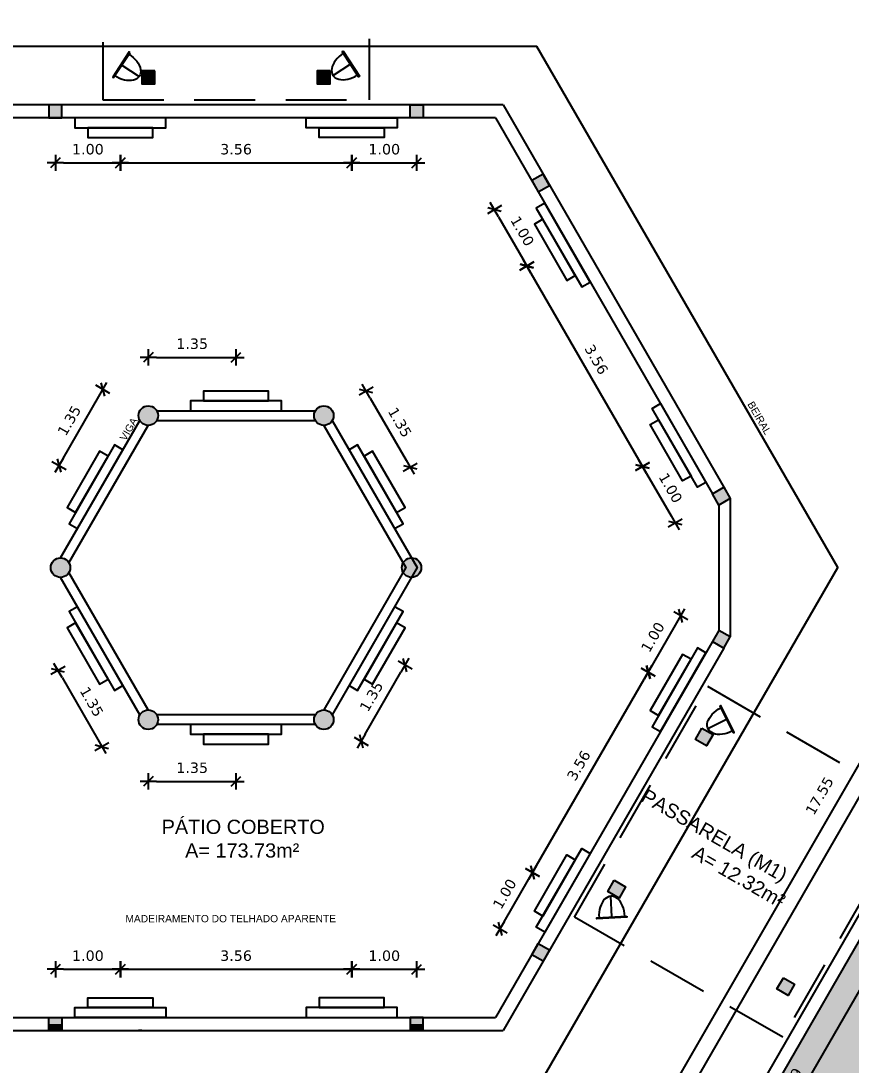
# Model space of a CAD drawing. Extents: x 38 to 175, y -50 to 32.
# Drawn here: x 78.8 to 91.57, y -11.3 to 4.76 of the extents above; entities that cross this region are included whole.
import ezdxf
from ezdxf.enums import TextEntityAlignment as Align

# ---------------------------------------------------------------- set-up
doc = ezdxf.new("R2010")
doc.units = 0
doc.header["$LTSCALE"] = 0.025
doc.header["$MEASUREMENT"] = 0
doc.linetypes.add('TRACEJADO_G', pattern=[0.375, 0.25, -0.125])
doc.layers.get('0').update_dxf_attribs({"linetype": 'CONTINUOUS'})
doc.layers.get('DEFPOINTS').update_dxf_attribs({"linetype": 'CONTINUOUS'})
for name, color, linetype in [('A-COTAS', 1, 'CONTINUOUS'), ('A-FORRO', 3, 'CONTINUOUS'), ('A-PARED', 5, 'CONTINUOUS'), ('A-PARED-PISOS', 2, 'CONTINUOUS'), ('A-PAREDE', 5, 'CONTINUOUS'), ('A-PILAR', 6, 'CONTINUOUS'), ('A-PISOS-CTEL', 2, 'TRACEJADO_G'), ('A-PISOS-NIVEL', 1, 'CONTINUOUS'), ('AR-TXT', 1, 'CONTINUOUS'), ('ARQ-CTA-1_100', 1, 'CONTINUOUS'), ('ARQ-HTC', 9, 'CONTINUOUS'), ('ARQ-TXT-1_050', 2, 'CONTINUOUS'), ('EL-LEGENDA', 2, 'CONTINUOUS'), ('TETO', 2, 'CONTINUOUS')]:
    doc.layers.add(name, color=color, linetype=linetype)
doc.styles.add('A16-ESC50', font='arial.ttf', dxfattribs={"height": 0.08})
doc.styles.add('ESC-50-A20', font='arial.ttf', dxfattribs={"height": 0.1})
doc.styles.add('FNDE Texto Cota 0100', font='verdana.ttf', dxfattribs={"height": 0.16})
doc.dimstyles.new('FNDE 1-0100', dxfattribs={"dimscale": 2.5, "dimtxt": 0.16, "dimasz": 0.05, "dimexe": 0.15, "dimexo": 0.15, "dimgap": 0.05, "dimtad": 1, "dimzin": 4, "dimdsep": 46, "dimtxsty": 'FNDE Texto Cota 0100', "dimblk": 'tic', "dimcen": 0.15, "dimdle": 0.15, "dimse1": 1, "dimse2": 1, "dimclrd": 251, "dimclre": 251, "dimclrt": 256, "dimaunit": 1, "dimadec": 3, "dimazin": 0, "dimtfac": 1, "dimtix": 1, "dimtmove": 2, "dimatfit": 3, "dimldrblk": 'tic', "dimfxl": 0.15, "dimtvp": 1, "dimtolj": 1, "dimtzin": 0, "dimarcsym": 0})

# ---------------------------------------------------------------- blocks, each defined once
blk = doc.blocks.new('tic')
at = {"color": 251}
for p, q in [((-1, 0), (1, 0)), ((0, -1), (0, 1))]:
    blk.add_line(p, q, dxfattribs=at)
blk.add_line((-0.6, -0.6), (0.6, 0.6))
blk = doc.blocks.new('*D58')
at = {"layer": 'ARQ-CTA-1_100', "color": 251, "lineweight": -2, "transparency": 16777216}
blk.add_line((79.456, 2.574), (80.206, 2.574), dxfattribs=at)
at = {"layer": 'DEFPOINTS', "color": 0, "transparency": 16777216}
for p in [(79.331, 3.264), (80.331, 3.264), (80.331, 2.574)]:
    blk.add_point(p, dxfattribs=at)
at = {"layer": 'ARQ-CTA-1_100', "color": 251, "lineweight": -2, "transparency": 16777216, "xscale": 0.125, "yscale": 0.125, "zscale": 0.125, "rotation": 180}
blk.add_blockref('tic', (79.331, 2.574), dxfattribs=at)
at = {"layer": 'ARQ-CTA-1_100', "color": 251, "lineweight": -2, "transparency": 16777216, "xscale": 0.125, "yscale": 0.125, "zscale": 0.125}
blk.add_blockref('tic', (80.331, 2.574), dxfattribs=at)
at = {"layer": 'ARQ-CTA-1_100', "transparency": 16777216, "insert": (79.831, 2.782), "char_height": 0.16, "attachment_point": 5, "style": 'FNDE Texto Cota 0100'}
blk.add_mtext('\\A1;1.00', dxfattribs=at)
blk = doc.blocks.new('*D59')
at = {"layer": 'ARQ-CTA-1_100', "color": 251, "lineweight": -2, "transparency": 16777216}
blk.add_line((80.456, 2.574), (83.765, 2.574), dxfattribs=at)
at = {"layer": 'DEFPOINTS', "color": 0, "transparency": 16777216}
for p in [(80.331, 3.264), (83.89, 3.264), (83.89, 2.574)]:
    blk.add_point(p, dxfattribs=at)
at = {"layer": 'ARQ-CTA-1_100', "color": 251, "lineweight": -2, "transparency": 16777216, "xscale": 0.125, "yscale": 0.125, "zscale": 0.125, "rotation": 180}
blk.add_blockref('tic', (80.331, 2.574), dxfattribs=at)
at = {"layer": 'ARQ-CTA-1_100', "color": 251, "lineweight": -2, "transparency": 16777216, "xscale": 0.125, "yscale": 0.125, "zscale": 0.125}
blk.add_blockref('tic', (83.89, 2.574), dxfattribs=at)
at = {"layer": 'ARQ-CTA-1_100', "transparency": 16777216, "insert": (82.11, 2.782), "char_height": 0.16, "attachment_point": 5, "style": 'FNDE Texto Cota 0100'}
blk.add_mtext('\\A1;3.56', dxfattribs=at)
blk = doc.blocks.new('*D60')
at = {"layer": 'ARQ-CTA-1_100', "color": 251, "lineweight": -2, "transparency": 16777216}
blk.add_line((84.015, 2.574), (84.765, 2.574), dxfattribs=at)
at = {"layer": 'DEFPOINTS', "color": 0, "transparency": 16777216}
for p in [(83.89, 3.264), (84.89, 3.264), (84.89, 2.574)]:
    blk.add_point(p, dxfattribs=at)
at = {"layer": 'ARQ-CTA-1_100', "color": 251, "lineweight": -2, "transparency": 16777216, "xscale": 0.125, "yscale": 0.125, "zscale": 0.125, "rotation": 180}
blk.add_blockref('tic', (83.89, 2.574), dxfattribs=at)
at = {"layer": 'ARQ-CTA-1_100', "color": 251, "lineweight": -2, "transparency": 16777216, "xscale": 0.125, "yscale": 0.125, "zscale": 0.125}
blk.add_blockref('tic', (84.89, 2.574), dxfattribs=at)
at = {"layer": 'ARQ-CTA-1_100', "transparency": 16777216, "insert": (84.39, 2.782), "char_height": 0.16, "attachment_point": 5, "style": 'FNDE Texto Cota 0100'}
blk.add_mtext('\\A1;1.00', dxfattribs=at)
blk = doc.blocks.new('*D64')
at = {"layer": 'ARQ-CTA-1_100', "color": 251, "lineweight": -2, "transparency": 16777216}
blk.add_line((86.146, 1.745), (86.521, 1.095), dxfattribs=at)
at = {"layer": 'DEFPOINTS', "color": 0, "transparency": 16777216}
for p in [(86.709, 2.214), (87.209, 1.348), (86.584, 0.987)]:
    blk.add_point(p, dxfattribs=at)
at = {"layer": 'ARQ-CTA-1_100', "color": 251, "lineweight": -2, "transparency": 16777216, "xscale": 0.125, "yscale": 0.125, "zscale": 0.125}
for p, rotation in [((86.084, 1.853), 120.0000000000031), ((86.584, 0.987), 300.0000000000031)]:
    blk.add_blockref('tic', p, dxfattribs=dict(at, rotation=rotation))
at = {"layer": 'ARQ-CTA-1_100', "transparency": 16777216, "insert": (86.514, 1.524), "char_height": 0.16, "attachment_point": 5, "rotation": 300, "style": 'FNDE Texto Cota 0100'}
blk.add_mtext('\\A1;1.00', dxfattribs=at)
blk = doc.blocks.new('*D65')
at = {"layer": 'ARQ-CTA-1_100', "color": 251, "lineweight": -2, "transparency": 16777216}
blk.add_line((86.646, 0.878), (88.301, -1.988), dxfattribs=at)
at = {"layer": 'DEFPOINTS', "color": 0, "transparency": 16777216}
for p in [(87.209, 1.348), (88.989, -1.735), (88.364, -2.096)]:
    blk.add_point(p, dxfattribs=at)
at = {"layer": 'ARQ-CTA-1_100', "color": 251, "lineweight": -2, "transparency": 16777216, "xscale": 0.125, "yscale": 0.125, "zscale": 0.125}
for p, rotation in [((86.584, 0.987), 120), ((88.364, -2.096), 299.9999999999999)]:
    blk.add_blockref('tic', p, dxfattribs=dict(at, rotation=rotation))
at = {"layer": 'ARQ-CTA-1_100', "transparency": 16777216, "insert": (87.654, -0.45), "char_height": 0.16, "attachment_point": 5, "rotation": 300, "style": 'FNDE Texto Cota 0100'}
blk.add_mtext('\\A1;3.56', dxfattribs=at)
blk = doc.blocks.new('*D66')
at = {"layer": 'ARQ-CTA-1_100', "color": 251, "lineweight": -2, "transparency": 16777216}
blk.add_line((88.426, -2.204), (88.801, -2.854), dxfattribs=at)
at = {"layer": 'DEFPOINTS', "color": 0, "transparency": 16777216}
for p in [(88.989, -1.735), (89.489, -2.601), (88.864, -2.962)]:
    blk.add_point(p, dxfattribs=at)
at = {"layer": 'ARQ-CTA-1_100', "color": 251, "lineweight": -2, "transparency": 16777216, "xscale": 0.125, "yscale": 0.125, "zscale": 0.125}
for p, rotation in [((88.364, -2.096), 119.9999999999939), ((88.864, -2.962), 299.9999999999939)]:
    blk.add_blockref('tic', p, dxfattribs=dict(at, rotation=rotation))
at = {"layer": 'ARQ-CTA-1_100', "transparency": 16777216, "insert": (88.794, -2.425), "char_height": 0.16, "attachment_point": 5, "rotation": 300, "style": 'FNDE Texto Cota 0100'}
blk.add_mtext('\\A1;1.00', dxfattribs=at)
blk = doc.blocks.new('*D70')
at = {"layer": 'ARQ-CTA-1_100', "color": 251, "lineweight": -2, "transparency": 16777216}
blk.add_line((79.456, -9.827), (80.206, -9.827), dxfattribs=at)
at = {"layer": 'DEFPOINTS', "color": 0, "transparency": 16777216}
for p in [(80.331, -9.827), (79.331, -10.566), (80.331, -10.566)]:
    blk.add_point(p, dxfattribs=at)
at = {"layer": 'ARQ-CTA-1_100', "color": 251, "lineweight": -2, "transparency": 16777216, "xscale": 0.125, "yscale": 0.125, "zscale": 0.125, "rotation": 180}
blk.add_blockref('tic', (79.331, -9.827), dxfattribs=at)
at = {"layer": 'ARQ-CTA-1_100', "color": 251, "lineweight": -2, "transparency": 16777216, "xscale": 0.125, "yscale": 0.125, "zscale": 0.125}
blk.add_blockref('tic', (80.331, -9.827), dxfattribs=at)
at = {"layer": 'ARQ-CTA-1_100', "transparency": 16777216, "insert": (79.831, -9.619), "char_height": 0.16, "attachment_point": 5, "style": 'FNDE Texto Cota 0100'}
blk.add_mtext('\\A1;1.00', dxfattribs=at)
blk = doc.blocks.new('*D71')
at = {"layer": 'ARQ-CTA-1_100', "color": 251, "lineweight": -2, "transparency": 16777216}
blk.add_line((80.456, -9.827), (83.765, -9.827), dxfattribs=at)
at = {"layer": 'DEFPOINTS', "color": 0, "transparency": 16777216}
for p in [(83.89, -9.827), (80.331, -10.566), (83.89, -10.566)]:
    blk.add_point(p, dxfattribs=at)
at = {"layer": 'ARQ-CTA-1_100', "color": 251, "lineweight": -2, "transparency": 16777216, "xscale": 0.125, "yscale": 0.125, "zscale": 0.125, "rotation": 180}
blk.add_blockref('tic', (80.331, -9.827), dxfattribs=at)
at = {"layer": 'ARQ-CTA-1_100', "color": 251, "lineweight": -2, "transparency": 16777216, "xscale": 0.125, "yscale": 0.125, "zscale": 0.125}
blk.add_blockref('tic', (83.89, -9.827), dxfattribs=at)
at = {"layer": 'ARQ-CTA-1_100', "transparency": 16777216, "insert": (82.11, -9.619), "char_height": 0.16, "attachment_point": 5, "style": 'FNDE Texto Cota 0100'}
blk.add_mtext('\\A1;3.56', dxfattribs=at)
blk = doc.blocks.new('*D72')
at = {"layer": 'ARQ-CTA-1_100', "color": 251, "lineweight": -2, "transparency": 16777216}
blk.add_line((84.015, -9.827), (84.765, -9.827), dxfattribs=at)
at = {"layer": 'DEFPOINTS', "color": 0, "transparency": 16777216}
for p in [(84.89, -9.827), (83.89, -10.566), (84.89, -10.566)]:
    blk.add_point(p, dxfattribs=at)
at = {"layer": 'ARQ-CTA-1_100', "color": 251, "lineweight": -2, "transparency": 16777216, "xscale": 0.125, "yscale": 0.125, "zscale": 0.125, "rotation": 180}
blk.add_blockref('tic', (83.89, -9.827), dxfattribs=at)
at = {"layer": 'ARQ-CTA-1_100', "color": 251, "lineweight": -2, "transparency": 16777216, "xscale": 0.125, "yscale": 0.125, "zscale": 0.125}
blk.add_blockref('tic', (84.89, -9.827), dxfattribs=at)
at = {"layer": 'ARQ-CTA-1_100', "transparency": 16777216, "insert": (84.39, -9.619), "char_height": 0.16, "attachment_point": 5, "style": 'FNDE Texto Cota 0100'}
blk.add_mtext('\\A1;1.00', dxfattribs=at)
blk = doc.blocks.new('*D73')
at = {"layer": 'ARQ-CTA-1_100', "color": 251, "lineweight": -2, "transparency": 16777216}
blk.add_line((86.234, -9.097), (86.609, -8.448), dxfattribs=at)
at = {"layer": 'DEFPOINTS', "color": 0, "transparency": 16777216}
for p in [(86.671, -8.34), (87.209, -8.65), (86.709, -9.516)]:
    blk.add_point(p, dxfattribs=at)
at = {"layer": 'ARQ-CTA-1_100', "color": 251, "lineweight": -2, "transparency": 16777216, "xscale": 0.125, "yscale": 0.125, "zscale": 0.125}
for p, rotation in [((86.671, -8.34), 59.99999999992496), ((86.171, -9.206), 239.999999999925)]:
    blk.add_blockref('tic', p, dxfattribs=dict(at, rotation=rotation))
at = {"layer": 'ARQ-CTA-1_100', "transparency": 16777216, "insert": (86.241, -8.668), "char_height": 0.16, "attachment_point": 5, "rotation": 60, "style": 'FNDE Texto Cota 0100'}
blk.add_mtext('\\A1;1.00', dxfattribs=at)
blk = doc.blocks.new('*D74')
at = {"layer": 'ARQ-CTA-1_100', "color": 251, "lineweight": -2, "transparency": 16777216}
blk.add_line((86.734, -8.231), (88.389, -5.365), dxfattribs=at)
at = {"layer": 'DEFPOINTS', "color": 0, "transparency": 16777216}
for p in [(88.451, -5.257), (88.989, -5.567), (87.209, -8.65)]:
    blk.add_point(p, dxfattribs=at)
at = {"layer": 'ARQ-CTA-1_100', "color": 251, "lineweight": -2, "transparency": 16777216, "xscale": 0.125, "yscale": 0.125, "zscale": 0.125}
for p, rotation in [((88.451, -5.257), 60.00000000000007), ((86.671, -8.34), 240.0000000000001)]:
    blk.add_blockref('tic', p, dxfattribs=dict(at, rotation=rotation))
at = {"layer": 'ARQ-CTA-1_100', "transparency": 16777216, "insert": (87.381, -6.694), "char_height": 0.16, "attachment_point": 5, "rotation": 60, "style": 'FNDE Texto Cota 0100'}
blk.add_mtext('\\A1;3.56', dxfattribs=at)
blk = doc.blocks.new('*D75')
at = {"layer": 'ARQ-CTA-1_100', "color": 251, "lineweight": -2, "transparency": 16777216}
blk.add_line((88.514, -5.149), (88.889, -4.499), dxfattribs=at)
at = {"layer": 'DEFPOINTS', "color": 0, "transparency": 16777216}
for p in [(88.951, -4.391), (89.489, -4.701), (88.989, -5.567)]:
    blk.add_point(p, dxfattribs=at)
at = {"layer": 'ARQ-CTA-1_100', "color": 251, "lineweight": -2, "transparency": 16777216, "xscale": 0.125, "yscale": 0.125, "zscale": 0.125}
for p, rotation in [((88.951, -4.391), 60.00000000007294), ((88.451, -5.257), 240.000000000073)]:
    blk.add_blockref('tic', p, dxfattribs=dict(at, rotation=rotation))
at = {"layer": 'ARQ-CTA-1_100', "transparency": 16777216, "insert": (88.521, -4.72), "char_height": 0.16, "attachment_point": 5, "rotation": 60, "style": 'FNDE Texto Cota 0100'}
blk.add_mtext('\\A1;1.00', dxfattribs=at)
blk = doc.blocks.new('*D107')
at = {"layer": 'ARQ-CTA-1_100', "color": 251, "lineweight": -2, "transparency": 16777216}
blk.add_line((80.885, -6.937), (81.985, -6.937), dxfattribs=at)
at = {"layer": 'DEFPOINTS', "color": 0, "transparency": 16777216}
for p in [(80.76, -5.989), (82.11, -6.064), (82.11, -6.937)]:
    blk.add_point(p, dxfattribs=at)
at = {"layer": 'ARQ-CTA-1_100', "color": 251, "lineweight": -2, "transparency": 16777216, "xscale": 0.125, "yscale": 0.125, "zscale": 0.125, "rotation": 180}
blk.add_blockref('tic', (80.76, -6.937), dxfattribs=at)
at = {"layer": 'ARQ-CTA-1_100', "color": 251, "lineweight": -2, "transparency": 16777216, "xscale": 0.125, "yscale": 0.125, "zscale": 0.125}
blk.add_blockref('tic', (82.11, -6.937), dxfattribs=at)
at = {"layer": 'ARQ-CTA-1_100', "transparency": 16777216, "insert": (81.435, -6.729), "char_height": 0.16, "attachment_point": 5, "style": 'FNDE Texto Cota 0100'}
blk.add_mtext('\\A1;1.35', dxfattribs=at)
blk = doc.blocks.new('*D108')
at = {"layer": 'ARQ-CTA-1_100', "color": 251, "lineweight": -2, "transparency": 16777216}
blk.add_line((84.097, -6.213), (84.647, -5.26), dxfattribs=at)
at = {"layer": 'DEFPOINTS', "color": 0, "transparency": 16777216}
for p in [(84.2, -4.858), (84.71, -5.152), (83.525, -6.027)]:
    blk.add_point(p, dxfattribs=at)
at = {"layer": 'ARQ-CTA-1_100', "color": 251, "lineweight": -2, "transparency": 16777216, "xscale": 0.125, "yscale": 0.125, "zscale": 0.125}
for p, rotation in [((84.71, -5.152), 60.0000000000019), ((84.035, -6.321), 240.0000000000019)]:
    blk.add_blockref('tic', p, dxfattribs=dict(at, rotation=rotation))
at = {"layer": 'ARQ-CTA-1_100', "transparency": 16777216, "insert": (84.192, -5.632), "char_height": 0.16, "attachment_point": 5, "rotation": 60, "style": 'FNDE Texto Cota 0100'}
blk.add_mtext('\\A1;1.35', dxfattribs=at)
blk = doc.blocks.new('*D109')
at = {"layer": 'ARQ-CTA-1_100', "color": 251, "lineweight": -2, "transparency": 16777216}
blk.add_line((80.885, -0.418), (81.985, -0.418), dxfattribs=at)
at = {"layer": 'DEFPOINTS', "color": 0, "transparency": 16777216}
for p in [(82.11, -0.418), (82.11, -1.238), (80.76, -1.313)]:
    blk.add_point(p, dxfattribs=at)
at = {"layer": 'ARQ-CTA-1_100', "color": 251, "lineweight": -2, "transparency": 16777216, "xscale": 0.125, "yscale": 0.125, "zscale": 0.125, "rotation": 180}
blk.add_blockref('tic', (80.76, -0.418), dxfattribs=at)
at = {"layer": 'ARQ-CTA-1_100', "color": 251, "lineweight": -2, "transparency": 16777216, "xscale": 0.125, "yscale": 0.125, "zscale": 0.125}
blk.add_blockref('tic', (82.11, -0.418), dxfattribs=at)
at = {"layer": 'ARQ-CTA-1_100', "transparency": 16777216, "insert": (81.435, -0.209), "char_height": 0.16, "attachment_point": 5, "style": 'FNDE Texto Cota 0100'}
blk.add_mtext('\\A1;1.35', dxfattribs=at)
blk = doc.blocks.new('*D110')
at = {"layer": 'ARQ-CTA-1_100', "color": 251, "lineweight": -2, "transparency": 16777216}
blk.add_line((79.45, -1.971), (80, -1.018), dxfattribs=at)
at = {"layer": 'DEFPOINTS', "color": 0, "transparency": 16777216}
for p in [(80.062, -0.91), (80.695, -1.275), (80.02, -2.445)]:
    blk.add_point(p, dxfattribs=at)
at = {"layer": 'ARQ-CTA-1_100', "color": 251, "lineweight": -2, "transparency": 16777216, "xscale": 0.125, "yscale": 0.125, "zscale": 0.125}
for p, rotation in [((80.062, -0.91), 59.99999999999883), ((79.387, -2.079), 239.9999999999988)]:
    blk.add_blockref('tic', p, dxfattribs=dict(at, rotation=rotation))
at = {"layer": 'ARQ-CTA-1_100', "transparency": 16777216, "insert": (79.544, -1.39), "char_height": 0.16, "attachment_point": 5, "rotation": 60, "style": 'FNDE Texto Cota 0100'}
blk.add_mtext('\\A1;1.35', dxfattribs=at)
blk = doc.blocks.new('*D111')
at = {"layer": 'ARQ-CTA-1_100', "color": 251, "lineweight": -2, "transparency": 16777216}
blk.add_line((84.175, -1.045), (84.725, -1.998), dxfattribs=at)
at = {"layer": 'DEFPOINTS', "color": 0, "transparency": 16777216}
for p in [(83.525, -1.275), (84.787, -2.106), (84.2, -2.445)]:
    blk.add_point(p, dxfattribs=at)
at = {"layer": 'ARQ-CTA-1_100', "color": 251, "lineweight": -2, "transparency": 16777216, "xscale": 0.125, "yscale": 0.125, "zscale": 0.125}
for p, rotation in [((84.112, -0.937), 119.9999999999749), ((84.787, -2.106), 299.9999999999749)]:
    blk.add_blockref('tic', p, dxfattribs=dict(at, rotation=rotation))
at = {"layer": 'ARQ-CTA-1_100', "transparency": 16777216, "insert": (84.63, -1.417), "char_height": 0.16, "attachment_point": 5, "rotation": 300, "style": 'FNDE Texto Cota 0100'}
blk.add_mtext('\\A1;1.35', dxfattribs=at)
blk = doc.blocks.new('*D112')
at = {"layer": 'ARQ-CTA-1_100', "color": 251, "lineweight": -2, "transparency": 16777216}
blk.add_line((79.434, -5.341), (79.984, -6.294), dxfattribs=at)
at = {"layer": 'DEFPOINTS', "color": 0, "transparency": 16777216}
for p in [(80.02, -4.858), (80.695, -6.027), (80.046, -6.402)]:
    blk.add_point(p, dxfattribs=at)
at = {"layer": 'ARQ-CTA-1_100', "color": 251, "lineweight": -2, "transparency": 16777216, "xscale": 0.125, "yscale": 0.125, "zscale": 0.125}
for p, rotation in [((79.371, -5.233), 119.9999999999988), ((80.046, -6.402), 299.9999999999989)]:
    blk.add_blockref('tic', p, dxfattribs=dict(at, rotation=rotation))
at = {"layer": 'ARQ-CTA-1_100', "transparency": 16777216, "insert": (79.889, -5.713), "char_height": 0.16, "attachment_point": 5, "rotation": 300, "style": 'FNDE Texto Cota 0100'}
blk.add_mtext('\\A1;1.35', dxfattribs=at)
blk = doc.blocks.new('*D115')
at = {"layer": 'ARQ-CTA-1_100', "color": 251, "lineweight": -2, "transparency": 16777216}
blk.add_line((89.585, -13.821), (92.054, -9.54), dxfattribs=at)
at = {"layer": 'DEFPOINTS', "color": 0, "transparency": 16777216}
for p in [(91.846, -9.275), (92.117, -9.431), (89.251, -13.773)]:
    blk.add_point(p, dxfattribs=at)
at = {"layer": 'ARQ-CTA-1_100', "color": 251, "lineweight": -2, "transparency": 16777216, "xscale": 0.125, "yscale": 0.125, "zscale": 0.125}
for p, rotation in [((92.117, -9.431), 60.02279787888271), ((89.522, -13.929), 240.0227978788827)]:
    blk.add_blockref('tic', p, dxfattribs=dict(at, rotation=rotation))
at = {"layer": 'ARQ-CTA-1_100', "transparency": 16777216, "insert": (90.639, -11.576), "char_height": 0.16, "attachment_point": 5, "rotation": 60.0228, "style": 'FNDE Texto Cota 0100'}
blk.add_mtext('\\A1;5.19', dxfattribs=at)
blk = doc.blocks.new('refl150')
at = {"color": 3}
blk.add_line((0.292, 0), (0, 0), dxfattribs=at)
blk.add_lwpolyline([(0.292, -0.211), (0.307, -0.211), (0.307, 0.211), (0.292, 0.211)], close=True, dxfattribs=at)
at = {"color": 3, "extrusion": (0, 0, -1)}
blk.add_ellipse((0.292, 0), major_axis=(0.292, 0.005), ratio=0.621381, start_param=1.581258, end_param=4.722851, dxfattribs=at)
at = {"color": 2, "style": 'A16-ESC50'}
blk.add_attdef('IT1', text='', height=0.08, dxfattribs=at).set_placement((0.503, 0.141), align=Align.MIDDLE_CENTER)
blk = doc.blocks.new('*D153')
at = {"layer": 'ARQ-CTA-1_100', "color": 251, "lineweight": -2, "transparency": 16777216}
blk.add_line((86.284, -16.053), (94.928, -1.067), dxfattribs=at)
at = {"layer": 'DEFPOINTS', "color": 0, "transparency": 16777216}
for p in [(94.578, -0.721), (94.991, -0.959), (85.809, -15.923)]:
    blk.add_point(p, dxfattribs=at)
at = {"layer": 'ARQ-CTA-1_100', "color": 251, "lineweight": -2, "transparency": 16777216, "xscale": 0.125, "yscale": 0.125, "zscale": 0.125}
for p, rotation in [((94.991, -0.959), 60.02279787887489), ((86.222, -16.161), 240.0227978788749)]:
    blk.add_blockref('tic', p, dxfattribs=dict(at, rotation=rotation))
at = {"layer": 'ARQ-CTA-1_100', "transparency": 16777216, "insert": (91.086, -7.16), "char_height": 0.16, "attachment_point": 5, "rotation": 60.0228, "style": 'FNDE Texto Cota 0100'}
blk.add_mtext('\\A1;17.55', dxfattribs=at)

msp = doc.modelspace()

# ---------------------------------------------------------------- hatches: boundary and pattern name
at = {"layer": 'A-COTAS'}
h = msp.add_hatch(color=253, dxfattribs=at)
h.dxf.hatch_style = 1
h.paths.add_polyline_path([(80.86, 3.989), (80.66, 3.989), (80.66, 3.789), (80.86, 3.789)])
h = msp.add_hatch(color=253, dxfattribs=at)
h.dxf.hatch_style = 1
h.paths.add_polyline_path([(83.56, 3.989), (83.36, 3.989), (83.36, 3.789), (83.56, 3.789)])
h = msp.add_hatch(color=256, dxfattribs=at)
h.set_gradient(color1=(173, 173, 173), color2=(173, 173, 173))
h.paths.add_polyline_path([(89.575, -4.751), (89.46, -4.751), (89.439, -4.788), (89.575, -4.867)])
h.paths.add_polyline_path([(89.691, -4.751), (89.575, -4.751), (89.575, -4.867), (89.612, -4.888)])
h.paths.add_polyline_path([(89.575, -4.636), (89.575, -4.751), (89.691, -4.751), (89.712, -4.715)])
h.paths.add_polyline_path([(89.575, -4.636), (89.539, -4.615), (89.46, -4.751), (89.575, -4.751)])
h.paths.add_polyline_path([(89.691, -2.551), (89.575, -2.551), (89.575, -2.667), (89.712, -2.588)])
h.paths.add_polyline_path([(89.612, -2.415), (89.575, -2.436), (89.575, -2.551), (89.691, -2.551)])
h.paths.add_polyline_path([(89.575, -2.436), (89.439, -2.515), (89.46, -2.551), (89.575, -2.551)])
h.paths.add_polyline_path([(89.575, -2.551), (89.46, -2.551), (89.539, -2.688), (89.575, -2.667)])
h.paths.add_polyline_path([(86.932, 2.227), (86.911, 2.264), (86.796, 2.264), (86.796, 2.148)])
h.paths.add_polyline_path([(86.832, 2.4), (86.796, 2.379), (86.796, 2.264), (86.911, 2.264)])
h.paths.add_polyline_path([(86.796, 2.379), (86.659, 2.3), (86.68, 2.264), (86.796, 2.264)])
h.paths.add_polyline_path([(86.796, 2.264), (86.68, 2.264), (86.759, 2.127), (86.796, 2.148)])
h.paths.add_polyline_path([(84.99, 3.364), (84.89, 3.364), (84.89, 3.264), (84.99, 3.264)])
h.paths.add_polyline_path([(84.89, 3.364), (84.79, 3.364), (84.79, 3.264), (84.89, 3.264)])
h.paths.add_polyline_path([(84.89, 3.464), (84.79, 3.464), (84.79, 3.364), (84.89, 3.364)])
h.paths.add_polyline_path([(84.99, 3.464), (84.89, 3.464), (84.89, 3.364), (84.99, 3.364)])
h.paths.add_polyline_path([(79.431, 3.364), (79.331, 3.364), (79.331, 3.264), (79.431, 3.264)])
h.paths.add_polyline_path([(79.431, 3.464), (79.331, 3.464), (79.331, 3.364), (79.431, 3.364)])
h.paths.add_polyline_path([(79.331, 3.464), (79.231, 3.464), (79.231, 3.364), (79.331, 3.364)])
h.paths.add_polyline_path([(79.331, 3.364), (79.231, 3.364), (79.231, 3.264), (79.331, 3.264)])
h.paths.add_polyline_path([(77.541, 2.264), (77.425, 2.264), (77.425, 2.148), (77.462, 2.127)])
h.paths.add_polyline_path([(77.425, 2.379), (77.425, 2.264), (77.541, 2.264), (77.562, 2.3)])
h.paths.add_polyline_path([(77.425, 2.379), (77.389, 2.4), (77.31, 2.264), (77.425, 2.264)])
h.paths.add_polyline_path([(77.425, 2.264), (77.31, 2.264), (77.289, 2.227), (77.425, 2.148)])
h.paths.add_polyline_path([(74.761, -2.551), (74.646, -2.551), (74.646, -2.667), (74.682, -2.688)])
h.paths.add_polyline_path([(74.782, -2.515), (74.646, -2.436), (74.646, -2.551), (74.761, -2.551)])
h.paths.add_polyline_path([(74.646, -2.436), (74.609, -2.415), (74.53, -2.551), (74.646, -2.551)])
h.paths.add_polyline_path([(74.646, -2.551), (74.53, -2.551), (74.509, -2.588), (74.646, -2.667)])
h.paths.add_polyline_path([(74.761, -4.751), (74.646, -4.751), (74.646, -4.867), (74.782, -4.788)])
h.paths.add_polyline_path([(74.682, -4.615), (74.646, -4.636), (74.646, -4.751), (74.761, -4.751)])
h.paths.add_polyline_path([(74.646, -4.636), (74.509, -4.715), (74.53, -4.751), (74.646, -4.751)])
h.paths.add_polyline_path([(74.646, -4.751), (74.53, -4.751), (74.609, -4.888), (74.646, -4.867)])
h = msp.add_hatch(color=256, dxfattribs=at)
h.set_gradient(color1=(173, 173, 173), color2=(173, 173, 173))
h.paths.add_polyline_path([(79.56, -3.651, 0.4061), (79.415, -3.501, 0.013892), (79.41, -3.651, 0.013892), (79.415, -3.801, 0.4061)])
h.paths.add_polyline_path([(79.41, -3.651, -0.013892), (79.415, -3.501, 0.148317), (79.331, -3.524), (79.331, -3.778, 0.148317), (79.415, -3.801, -0.013892)])
h.paths.add_polyline_path([(79.331, -3.524, 0.257901), (79.26, -3.651, 0.257901), (79.331, -3.778)])
h.paths.add_polyline_path([(80.91, -1.313, 0.124593), (80.892, -1.242, 0.027789), (80.633, -1.392, 0.756351)])
h.paths.add_polyline_path([(80.61, -1.313, 0.138725), (80.633, -1.392, -0.027789), (80.892, -1.242, 0.778421)])
h.paths.add_polyline_path([(83.329, -1.242, 0.124593), (83.31, -1.313, 0.756351), (83.588, -1.392, 0.027789)])
h.paths.add_polyline_path([(83.329, -1.242, -0.027789), (83.588, -1.392, 0.138725), (83.61, -1.313, 0.778421)])
h.paths.add_polyline_path([(84.81, -3.651, 0.013892), (84.806, -3.501, 0.4061), (84.66, -3.651, 0.4061), (84.806, -3.801, 0.013892)])
h.paths.add_polyline_path([(84.89, -3.524), (84.89, -3.778, 0.257901), (84.96, -3.651, 0.257901)])
h.paths.add_polyline_path([(84.89, -3.524, 0.148317), (84.806, -3.501, -0.013892), (84.81, -3.651, -0.013892), (84.806, -3.801, 0.148317), (84.89, -3.778)])
h = msp.add_hatch(color=256, dxfattribs=at)
h.set_gradient(color1=(173, 173, 173), color2=(173, 173, 173))
h.paths.add_polyline_path([(80.633, -5.911, 0.027789), (80.892, -6.061, 0.124593), (80.91, -5.989, 0.756351)])
h.paths.add_polyline_path([(80.633, -5.911, 0.138725), (80.61, -5.989, 0.778421), (80.892, -6.061, -0.027789)])
h = msp.add_hatch(color=256, dxfattribs=at)
h.set_gradient(color1=(173, 173, 173), color2=(173, 173, 173))
h.paths.add_polyline_path([(83.588, -5.911, 0.756351), (83.31, -5.989, 0.124593), (83.329, -6.061, 0.027789)])
h.paths.add_polyline_path([(83.61, -5.989, 0.138725), (83.588, -5.911, -0.027789), (83.329, -6.061, 0.778421)])
h = msp.add_hatch(color=253, dxfattribs=at)
h.dxf.hatch_style = 1
h.paths.add_polyline_path([(89.276, -6.118), (89.449, -6.218), (89.349, -6.392), (89.176, -6.292)])
h = msp.add_hatch(color=253, dxfattribs=at)
h.dxf.hatch_style = 1
h.paths.add_polyline_path([(87.927, -8.458), (88.101, -8.558), (88.001, -8.731), (87.827, -8.631)])
h = msp.add_hatch(color=256, dxfattribs=at)
h.set_gradient(color1=(173, 173, 173), color2=(173, 173, 173))
h.paths.add_polyline_path([(77.462, -9.429), (77.375, -9.479), (77.475, -9.653), (77.562, -9.603)])
h.paths.add_polyline_path([(77.375, -9.479), (77.289, -9.529), (77.389, -9.703), (77.475, -9.653)])
h.paths.add_polyline_path([(79.431, -10.566), (79.231, -10.566), (79.231, -10.666), (79.431, -10.666)])
h = msp.add_hatch(color=256, dxfattribs=at)
h.set_gradient(color1=(173, 173, 173), color2=(173, 173, 173))
h.paths.add_polyline_path([(86.846, -9.479), (86.759, -9.429), (86.659, -9.603), (86.746, -9.653)])
h.paths.add_polyline_path([(86.932, -9.529), (86.846, -9.479), (86.746, -9.653), (86.832, -9.703)])
h.paths.add_polyline_path([(84.99, -10.566), (84.79, -10.566), (84.79, -10.666), (84.99, -10.666)])
h = msp.add_hatch(color=253, dxfattribs=at)
h.dxf.hatch_style = 1
h.paths.add_polyline_path([(90.53, -9.956), (90.703, -10.056), (90.603, -10.229), (90.43, -10.129)])
h = msp.add_hatch(color=256, dxfattribs=at)
h.set_gradient(color1=(173, 173, 173), color2=(173, 173, 173))
h.paths.add_polyline_path([(79.431, -10.666), (79.231, -10.666), (79.231, -10.766), (79.431, -10.766)])
h = msp.add_hatch(color=256, dxfattribs=at)
h.set_gradient(color1=(173, 173, 173), color2=(173, 173, 173))
h.paths.add_polyline_path([(84.99, -10.666), (84.79, -10.666), (84.79, -10.766), (84.99, -10.766)])
at = {"layer": 'ARQ-HTC'}
h = msp.add_hatch(dxfattribs=at)
h.set_pattern_fill('AR-CONC', color=256, scale=0.1, style=2)
h.set_pattern_definition([(50, (0, 0), (0.7172602, -0.062752), [0.075, -0.825]), (355, (0, 0), (-0.1387513, 0.752192), [0.06, -0.66]), (100.45144, (0.0598, -0.0052), (0.578509, 0.68944), [0.06374, -0.701142]), (46.1842, (0, 0.2), (1.067241, -0.165519), [0.1125, -1.2375]), (96.6356, (0.0889, 0.1862), (0.934662, 0.974119), [0.09561, -1.051714]), (351.1842, (0, 0.2), (0.934662, 0.974119), [0.09, -0.99]), (21, (0.1, 0.15), (0.596907, -0.402619), [0.075, -0.825]), (326, (0.1, 0.15), (0.2433153, 0.72515), [0.06, -0.66]), (71.45144, (0.14974, 0.11645), (0.8402224, 0.322531), [0.06374, -0.701142]), (37.5, (0, 0), (0.01215986, 0.33289385), [0, -0.652, 0, -0.67, 0, -0.6625]), (7.5, (0, 0), (0.2630695, 0.3944117), [0, -0.382, 0, -0.637, 0, -0.2525]), (327.5, (-0.223, 0), (0.53382244, -0.0225549), [0, -0.25, 0, -0.78, 0, -1.035]), (317.5, (-0.323, 0), (0.5831862, 0.100105), [0, -0.325, 0, -0.518, 0, -0.735])])
h.paths.add_polyline_path([(99.221, -8.248), (100.795, -5.519), (96.94, -3.296), (95.366, -6.024)])
h.paths.add_polyline_path([(97.572, -11.106), (93.717, -8.883), (95.291, -6.154), (99.146, -8.378)])
h.paths.add_polyline_path([(95.673, -14.398), (91.819, -12.174), (93.642, -9.013), (97.497, -11.236)])
h.paths.add_polyline_path([(93.075, -18.902), (95.599, -14.528), (93.866, -13.529), (91.343, -17.903)])
h.paths.add_polyline_path([(92.712, -15.229), (90.72, -14.08), (91.744, -12.304), (93.736, -13.454)])
h.paths.add_polyline_path([(92.037, -16.399), (90.045, -15.25), (90.645, -14.21), (92.637, -15.359)])
h.paths.add_polyline_path([(91.213, -17.828), (89.221, -16.679), (89.97, -15.379), (91.962, -16.529)])
h.paths.add_polyline_path([(89.091, -16.604), (91.621, -12.216), (90.452, -11.542), (87.921, -15.929)])
h.paths.add_polyline_path([(91.681, -12.113), (94.22, -7.712), (93.05, -7.038), (90.512, -11.438)])
h.paths.add_polyline_path([(94.28, -7.608), (96.81, -3.221), (95.641, -2.546), (93.11, -6.934)])

# ---------------------------------------------------------------- linework, layer by layer
at = {"layer": 'A-FORRO'}
for p, q in [((86.218, 3.464), (78.003, 3.464)), ((86.218, 3.464), (89.612, -2.415)), ((86.103, 3.264), (78.118, 3.264)), ((86.103, 3.264), (89.439, -2.515)), ((87.673, -15.959), (95.543, -2.316)), ((87.921, -15.929), (95.641, -2.546)), ((89.539, -2.688), (89.539, -4.615)), ((89.712, -2.588), (89.712, -4.715)), ((89.439, -4.788), (86.103, -10.566)), ((89.612, -4.888), (86.218, -10.766)), ((78.118, -10.566), (86.103, -10.566)), ((78.003, -10.766), (86.218, -10.766))]:
    msp.add_line(p, q, dxfattribs=at)
for points in [[(80.89, -1.238), (83.331, -1.238)], [(79.41, -3.501), (80.631, -1.388)], [(80.89, -1.388), (83.331, -1.388)], [(83.59, -1.388), (84.897, -3.651), (83.59, -5.914)], [(79.54, -3.576), (80.76, -1.463)], [(83.46, -1.463), (84.724, -3.651), (83.46, -5.839)], [(80.631, -5.914), (79.41, -3.801)], [(80.76, -5.839), (79.54, -3.726)], [(83.331, -5.914), (80.89, -5.914)], [(83.331, -6.064), (80.89, -6.064)]]:
    msp.add_lwpolyline(points, dxfattribs=at)
at = {"layer": 'A-PARED'}
for points in [[(79.231, 3.264), (79.431, 3.264), (79.431, 3.464), (79.231, 3.464)], [(84.99, 3.264), (84.79, 3.264), (84.79, 3.464), (84.99, 3.464)], [(86.659, 2.3), (86.759, 2.127), (86.932, 2.227), (86.832, 2.4)], [(89.539, -2.688), (89.439, -2.515), (89.612, -2.415), (89.712, -2.588)], [(89.539, -4.615), (89.439, -4.788), (89.612, -4.888), (89.712, -4.715)], [(86.659, -9.603), (86.759, -9.429), (86.932, -9.529), (86.832, -9.703)], [(79.231, -10.566), (79.431, -10.566), (79.431, -10.766), (79.231, -10.766)], [(84.99, -10.566), (84.79, -10.566), (84.79, -10.766), (84.99, -10.766)]]:
    msp.add_lwpolyline(points, close=True, dxfattribs=at)
for centre in [(80.76, -1.313), (83.46, -1.313), (79.41, -3.651), (84.81, -3.651), (80.76, -5.989), (83.46, -5.989)]:
    msp.add_circle(centre, 0.15, dxfattribs=at)
at = {"layer": 'A-PARED-PISOS'}
msp.add_lwpolyline([(86.444, -16.289), (95.213, -1.087), (102.229, -5.134), (93.46, -20.336)], close=True, dxfattribs=at)
at = {"layer": 'A-PAREDE'}
for points in [[(80.86, 3.989), (80.66, 3.989), (80.66, 3.789), (80.86, 3.789)], [(83.56, 3.989), (83.36, 3.989), (83.36, 3.789), (83.56, 3.789)], [(89.276, -6.118), (89.449, -6.218), (89.349, -6.392), (89.176, -6.292)], [(87.927, -8.458), (88.101, -8.558), (88.001, -8.731), (87.827, -8.631)], [(90.53, -9.956), (90.703, -10.056), (90.603, -10.229), (90.43, -10.129)]]:
    msp.add_lwpolyline(points, close=True, dxfattribs=at)
at = {"layer": 'A-PILAR'}
for points in [[(89.539, -2.688), (89.439, -2.515), (89.612, -2.415), (89.712, -2.588)], [(89.539, -4.615), (89.439, -4.788), (89.612, -4.888), (89.712, -4.715)], [(86.659, -9.603), (86.759, -9.429), (86.932, -9.529), (86.832, -9.703)], [(79.231, -10.566), (79.431, -10.566), (79.431, -10.766), (79.231, -10.766)], [(84.99, -10.566), (84.79, -10.566), (84.79, -10.766), (84.99, -10.766)]]:
    msp.add_lwpolyline(points, close=True, dxfattribs=at)
at = {"layer": 'A-PISOS-CTEL', "color": 1, "linetype": 'TRACEJADO_G', "ltscale": 150}
msp.add_lwpolyline([(80.061, 3.541), (84.161, 3.541), (84.161, 7.241), (80.061, 7.241)], close=True, dxfattribs=at)
msp.add_lwpolyline([(90.52, -10.871), (87.314, -9.024), (89.361, -5.475), (92.567, -7.322), (90.52, -10.871)], dxfattribs=at)
at = {"layer": 'A-PISOS-NIVEL', "color": 2}
msp.add_line((80.66, -10.766), (80.61, -10.766), dxfattribs=at)
msp.add_lwpolyline([(86.738, 4.364), (77.483, 4.364), (72.856, -3.651), (77.483, -11.666), (86.738, -11.666), (91.365, -3.651)], close=True, dxfattribs=at)
at = {"layer": 'TETO'}
for points in [[(79.631, 3.264), (79.631, 3.114), (81.031, 3.114), (81.031, 3.264)], [(84.59, 3.264), (84.59, 3.114), (83.19, 3.114), (83.19, 3.264)], [(79.831, 3.114), (79.831, 2.964), (80.831, 2.964), (80.831, 3.114)], [(84.39, 3.114), (84.39, 2.964), (83.39, 2.964), (83.39, 3.114)], [(86.859, 1.954), (86.729, 1.879), (87.429, 0.666), (87.559, 0.741)], [(86.829, 1.706), (86.699, 1.631), (87.199, 0.765), (87.329, 0.84)], [(82.61, -1.088), (82.61, -0.938), (81.61, -0.938), (81.61, -1.088)], [(82.81, -1.238), (82.81, -1.088), (81.41, -1.088), (81.41, -1.238)], [(89.339, -2.341), (89.209, -2.416), (88.509, -1.204), (88.639, -1.129)], [(89.109, -2.243), (88.979, -2.318), (88.479, -1.452), (88.609, -1.377)], [(80.37, -1.838), (80.241, -1.763), (79.541, -2.976), (79.67, -3.051)], [(84.55, -3.051), (84.68, -2.976), (83.98, -1.763), (83.85, -1.838)], [(80.141, -1.937), (80.011, -1.862), (79.511, -2.728), (79.641, -2.803)], [(84.58, -2.803), (84.71, -2.728), (84.21, -1.862), (84.08, -1.937)], [(79.67, -4.252), (79.541, -4.327), (80.241, -5.539), (80.37, -5.464)], [(83.85, -5.464), (83.98, -5.539), (84.68, -4.327), (84.55, -4.252)], [(79.641, -4.5), (79.511, -4.575), (80.011, -5.441), (80.141, -5.366)], [(84.08, -5.366), (84.21, -5.441), (84.71, -4.575), (84.58, -4.5)], [(89.339, -4.961), (89.209, -4.886), (88.509, -6.098), (88.639, -6.173)], [(89.109, -5.059), (88.979, -4.984), (88.479, -5.85), (88.609, -5.925)], [(81.41, -6.064), (81.41, -6.214), (82.81, -6.214), (82.81, -6.064)], [(81.61, -6.214), (81.61, -6.364), (82.61, -6.364), (82.61, -6.214)], [(86.859, -9.256), (86.729, -9.181), (87.429, -7.969), (87.559, -8.044)], [(86.829, -9.008), (86.699, -8.933), (87.199, -8.067), (87.329, -8.142)], [(79.831, -10.416), (79.831, -10.266), (80.831, -10.266), (80.831, -10.416)], [(84.39, -10.416), (84.39, -10.266), (83.39, -10.266), (83.39, -10.416)], [(79.631, -10.566), (79.631, -10.416), (81.031, -10.416), (81.031, -10.566)], [(84.59, -10.566), (84.59, -10.416), (83.19, -10.416), (83.19, -10.566)]]:
    msp.add_lwpolyline(points, close=True, dxfattribs=at)

# ---------------------------------------------------------------- block references
at = {"layer": 'EL-LEGENDA', "yscale": 1.094369196061953, "zscale": 1.094369196061953}
for p, xscale, rotation in [((80.621, 3.902, 0.001), 1.094369196061953, 146.8129155758729), ((83.602, 3.916, 0.001), -1.094369196061953, 213.1870844241271), ((89.37, -6.129), 1.094369196061953, 26.812915575848), ((87.874, -8.703), -1.094369196061953, 93.18708442410212)]:
    msp.add_blockref('refl150', p, dxfattribs=dict(at, xscale=xscale, rotation=rotation))

# ---------------------------------------------------------------- texts
at = {"layer": 'AR-TXT', "style": 'ESC-50-A20'}
for s, rotation, p in [('BEIRAL', 300, (89.972, -1.136)), ('VIGA', 60.0461, (80.413, -1.712)), ('MADEIRAMENTO DO TELHADO APARENTE', 0.0278, (80.408, -9.105))]:
    msp.add_text(s, height=0.1125, rotation=rotation, dxfattribs=at).set_placement(p)
at = {"layer": 'ARQ-TXT-1_050', "color": 251, "insert": (90.765, -8.389), "char_height": 0.21845, "attachment_point": 3, "rotation": 330, "style": 'ESC-50-A20'}
msp.add_mtext_dynamic_manual_height_columns('\\pi0.48505;PASSARELA (M1)     A= 12.32m²', width=3.27851, gutter_width=1, heights=[0], dxfattribs=at)
at = {"layer": 'ARQ-TXT-1_050', "color": 251, "insert": (79.931, -7.527), "char_height": 0.21845, "attachment_point": 1, "style": 'ESC-50-A20'}
msp.add_mtext_dynamic_manual_height_columns('\\pi1.0351;PÁTIO COBERTO     \\P\\pi1.3959;A= 173.73m²', width=4.35854, gutter_width=1, heights=[0], dxfattribs=at)

# ---------------------------------------------------------------- dimensions: what is measured, and where the dimension line sits
at = {"layer": 'ARQ-CTA-1_100'}
for base, p1, p2, picture, middle in [((80.331, 2.574), (79.331, 3.264), (80.331, 3.264), '*D58', (79.831, 2.782)), ((83.89, 2.574), (80.331, 3.264), (83.89, 3.264), '*D59', (82.11, 2.782)), ((84.89, 2.574), (83.89, 3.264), (84.89, 3.264), '*D60', (84.39, 2.782)), ((82.11, -0.418), (80.76, -1.313), (82.11, -1.238), '*D109', (81.435, -0.209)), ((82.11, -6.937), (80.76, -5.989), (82.11, -6.064), '*D107', (81.435, -6.729))]:
    dim = msp.add_linear_dim(base=base, p1=p1, p2=p2, dimstyle='FNDE 1-0100', dxfattribs=at)
    dim.commit()
    dim.dimension.update_dxf_attribs({"geometry": picture, "text_midpoint": middle})
for p1, p2, distance, picture, middle in [((86.709, 2.214), (87.209, 1.348), -0.722, '*D64', (86.514, 1.524)), ((87.209, 1.348), (88.989, -1.735), -0.722, '*D65', (87.654, -0.45)), ((80.02, -2.445), (80.695, -1.275), 0.731, '*D110', (79.544, -1.39)), ((83.525, -1.275), (84.2, -2.445), 0.678, '*D111', (84.63, -1.417)), ((88.989, -1.735), (89.489, -2.601), -0.722, '*D66', (88.794, -2.425)), ((88.989, -5.567), (89.489, -4.701), 0.621, '*D75', (88.521, -4.72)), ((80.02, -4.858), (80.695, -6.027), -0.75, '*D112', (79.889, -5.713)), ((83.525, -6.027), (84.2, -4.858), -0.588, '*D108', (84.192, -5.632)), ((87.209, -8.65), (88.989, -5.567), 0.621, '*D74', (87.381, -6.694)), ((86.709, -9.516), (87.209, -8.65), 0.621, '*D73', (86.241, -8.668)), ((89.251, -13.773), (91.846, -9.275), -0.313, '*D115', (90.639, -11.576)), ((79.331, -10.566), (80.331, -10.566), 0.739, '*D70', (79.831, -9.619)), ((80.331, -10.566), (83.89, -10.566), 0.739, '*D71', (82.11, -9.619)), ((83.89, -10.566), (84.89, -10.566), 0.739, '*D72', (84.39, -9.619))]:
    dim = msp.add_aligned_dim(p1=p1, p2=p2, distance=distance, dimstyle='FNDE 1-0100', dxfattribs=at)
    dim.commit()
    dim.dimension.update_dxf_attribs({"geometry": picture, "text_midpoint": middle})
dim = msp.add_linear_dim(base=(94.991, -0.959), p1=(85.809, -15.923), p2=(94.578, -0.721), angle=60.0228, dimstyle='FNDE 1-0100', dxfattribs=at)
dim.commit()
dim.dimension.update_dxf_attribs({"geometry": '*D153', "text_midpoint": (91.086, -7.16), "dimtype": 161})

doc.saveas('drawing.dxf')
